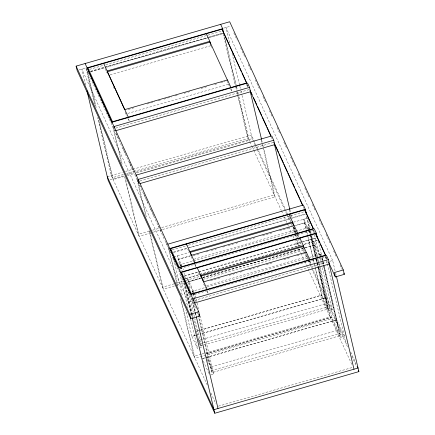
<?xml version="1.0" encoding="UTF-8"?>
<svg xmlns="http://www.w3.org/2000/svg" width="435" height="435" viewBox="0 0 435 435"><rect width="100%" height="100%" fill="white"/><g stroke="black" fill="none" stroke-linecap="round" stroke-linejoin="round"><path stroke-width="0.33" stroke-dasharray="2.17 1.63" d="M79.072 69.937L86.146 67.893M223.628 28.166L230.708 26.122M89.512 69.366L103.177 65.419M105.781 64.663L207.294 35.327M207.946 35.143L222.91 30.814M90.404 71.307L208.186 37.274M208.833 37.084L223.802 32.761M90.73 71.454L104.416 67.501M105.069 67.316L223.024 33.229M90.839 71.791L104.71 67.784L107.255 73.341M106.657 67.218L207.386 38.111M209.278 37.568L223.15 33.56M110.115 74.776L210.844 45.67M128.26 109.457L134.758 107.581M147.106 104.014L154.903 101.757M158.155 100.822L160.754 100.066M164 99.131L171.803 96.874M175.049 95.939L177.649 95.183M184.146 93.307L190.644 91.432M201.046 88.425L207.544 86.549M214.689 84.482L217.288 83.732M220.54 82.791L225.091 81.475M127.803 113.41L228.533 84.303M115.694 128.151L249.739 89.414M107.266 176.681L122.262 172.347M125.525 171.406L251.376 135.035L290.885 221.333M123.371 174.473L112.306 177.665L98.283 118.282M126.623 173.532L248.309 138.368L237.091 90.861M110.066 179.693L123.763 175.735M126.367 174.979L133.54 172.907M136.15 172.151L252.218 138.613L286.649 213.813M124.258 176.414L113.198 179.611L99.642 122.208M127.515 175.474L134.018 173.592M136.623 172.842L249.201 140.309L238.761 96.102M139.901 181.031L273.952 142.294M149.308 231.126L138.248 234.324L124.693 176.92M152.565 230.186L159.069 228.304M161.673 227.554L274.251 195.021L262.093 143.555M150.847 232.883L139.135 236.265L125.269 177.545M153.452 232.132L161.912 229.685M162.565 229.495L275.137 196.968L263.762 148.797M172.173 249.913L187.79 245.4M188.442 245.209L289.955 215.874M290.607 215.689L305.571 211.361M173.44 252.11L305.734 213.884M173.549 252.447L187.42 248.439L189.361 252.681M189.366 247.874L290.096 218.767M291.988 218.223L305.859 214.21M173.788 256.775L189.035 252.441M293.369 222.22L307.893 218.098L310.372 228.603M190.503 255.764L178.105 259.347L181.781 267.367M178.138 259.412L190.53 255.829M304.685 222.845L295.55 225.482L304.652 222.78L308.605 231.415L182.711 267.791M193.015 255.709L198.86 254.018M206.011 251.952L208.61 251.202M211.209 250.451L216.407 248.95M222.905 247.069L225.504 246.319M228.103 245.568L233.301 244.068M235.9 243.317L238.5 242.567M245.65 240.501L255.399 237.684M262.544 235.618L272.294 232.801M279.444 230.735L289.193 227.918M193.858 259.287L295.234 229.99M180.628 265.981L180.313 264.665L308.66 227.576L309.328 229.033M179.954 268.803L182.847 267.965L183.314 269.934M184.309 275.855L197.996 271.897M198.648 271.712L300.96 242.143M301.613 241.958L316.604 237.624M184.418 276.187L198.289 272.179L200.149 276.247M198.936 271.995L300.966 242.507M302.858 241.963L316.729 237.956M185.707 278.503L199.181 274.61M199.834 274.42L301.591 245.014M304.201 244.263L317.463 240.43M185.158 278.737L199.214 274.675M199.866 274.485L301.624 245.079M304.234 244.329L318.067 240.327M174.169 283.821L162.456 287.203L148.748 229.142M176.773 283.065L183.282 281.184M185.881 280.434L200.198 276.296M202.634 277.432L304.397 248.026M305.044 247.836L314.831 245.008L320.481 257.346M188.317 281.641L202.014 277.682L188.284 281.581L193.934 293.913M202.666 277.497L304.424 248.091M305.076 247.901L314.858 245.074M174.408 285.947L163.348 289.144L149.792 231.741M177.012 285.197L184.168 283.131M186.773 282.375L200.437 278.427M203.042 277.677L299.351 249.848L299.035 248.526M203.047 279.357L304.424 250.065M210.366 280.754L220.115 277.938M229.212 275.311L237.01 273.055M240.261 272.12L242.86 271.364M249.358 269.488L254.557 267.987M257.156 267.237L259.755 266.481M266.253 264.605L273.403 262.539M283.799 259.537L290.297 257.656M296.795 255.78L299.394 255.03M302.646 254.089L305.245 253.339M206.663 285.648L307.387 256.541L307.105 255.345M192.781 292.527L192.471 291.211L206.418 287.182M207.071 286.997L320.818 254.127L321.481 255.584M320.758 257.96L194.217 294.528L193.368 290.955M192.683 295.186L195 294.511L196.865 302.396M85.608 84.966L81.867 69.132L188.54 302.124L192.596 300.955L196.332 316.789M194.548 300.389L327.946 261.837M329.757 261.315L332.65 260.483L335.456 272.359M196.489 331.28L199.752 330.339M200.404 330.149L321.726 295.088L325.679 303.722L326.527 307.3M196.517 331.345L199.779 330.404M200.432 330.214L321.759 295.153M195.451 335.401L191.976 336.402L197.561 348.598L201.612 347.429L194.788 318.534M196.027 335.233L199.29 334.292M195.478 335.467L192.004 336.467L185.772 310.133M196.06 335.298L199.317 334.357M198.017 337.843L199.138 340.29L201.748 339.534M202.4 339.349L325.679 303.722M199.73 343.938L327.424 307.039L328.316 308.981L199.969 346.07L193.303 317.833M314.2 263.202L322.574 298.666L328.159 310.862L332.209 309.687L322.128 267.003M201.236 354.204L194.081 356.27L180.367 298.209M201.889 354.014L205.141 353.073M205.793 352.888L330.078 316.968L318.241 266.824M206.016 353.698L331.905 317.322L337.837 330.268L338.68 333.846M206.043 353.764L331.938 317.387M202.155 358.636L205.048 357.798M206.206 357.461L336.804 319.725L344.362 336.239L340.311 337.408L332.753 320.894M202.764 358.532L205.075 357.864M206.233 357.526L336.831 319.79L323.934 265.219M206.516 356.406L211.29 366.835L337.837 330.268M211.236 370.674L339.583 333.585L340.469 335.526L212.122 372.616L211.236 370.674L198.365 316.169M210.872 374.812L213.764 373.975L200.116 316.185M218.403 406.187L353.106 367.26M233.812 32.913L237.205 40.319M240.599 47.73L244.557 56.376M248.233 64.402L251.343 71.193M255.301 79.839L259.255 88.479M262.93 96.51L265.475 102.067M269.434 110.707L272.544 117.499M277.068 127.379L279.89 133.556M283.848 142.201L286.676 148.373M290.634 157.019L294.593 165.659M298.269 173.69L301.379 180.481M304.766 187.887L309.29 197.767M312.401 204.559L315.511 211.35M319.187 219.381L322.58 226.787M325.973 234.199L329.926 242.839M333.601 250.87L336.712 257.661M340.105 265.067L342.084 269.39M332.65 260.483L225.977 27.487L229.718 43.321M247.14 84.292L247.988 86.146M271.168 136.775L272.299 139.243M303.113 206.543L303.962 208.398M326.011 256.558L327.424 259.646M246.34 84.211L247.754 87.299L247.015 84.178M313.069 229.963L314.456 232.991L313.863 230.496M325.195 256.454L326.609 259.537L325.869 256.416M308.834 230.186L303.809 219.202L306.289 229.713M320.432 255.508L313.988 241.436L332.78 320.959M332.209 309.687L326.625 297.491L199.942 334.102L326.658 297.556L319.339 266.628M210.779 45.528L212.193 48.617M226.901 80.736L229.446 86.299M230.577 88.767L231.725 91.274M293.978 227.249L297.029 233.91M297.306 234.514L298.426 236.966M306.311 254.181L309.252 260.608M309.437 261.011L310.579 263.512M293.424 226.88L295.68 231.811M296.811 234.275L298.22 237.358M298.502 237.972L301.89 245.373M303.581 249.07L304.712 251.533M304.995 252.153L308.377 259.548M308.66 260.163L347.043 343.993M350.708 352.007L356.075 363.714M286.931 214.428L290.319 221.823M291.445 224.291L295.398 232.921M295.68 233.535L297.654 237.853M297.937 238.467L301.042 245.248M302.167 247.711L307.529 259.423M307.811 260.043L309.508 263.74M309.791 264.355L311.482 268.052M311.764 268.672L347.886 347.57M351.839 356.2L356.635 366.678M249.581 141.141L247.319 136.209L236.569 90.681M249.859 141.756L251.555 145.453M251.838 146.073L253.529 149.77M253.812 150.385L281.184 210.176M281.467 210.79L283.163 214.488M284.289 216.956L287.111 223.117M287.394 223.737L288.525 226.2M288.807 226.82L291.912 233.595M293.038 236.064L294.169 238.527M294.451 239.147L297.834 246.542M298.905 248.874L300.656 252.708M300.938 253.322L304.326 260.717M304.609 261.337L306.3 265.035M306.583 265.649L352.301 365.503M113.475 86.935L114.323 88.789M125.073 112.263L126.77 115.966M127.901 118.44L129.315 121.528L128.575 118.407M191.155 256.601L191.998 258.439M192.825 260.244L193.624 261.984M194.63 264.186L196.016 267.215L195.277 264.094M203.634 283.854L205.63 288.215M206.761 290.678L208.169 293.761L207.435 290.64M182.292 266.753L177.262 255.769L179.775 266.345M195 294.511L187.441 278.003L189.954 288.574M180.313 264.665L180.982 266.122M192.471 291.211L193.135 292.668M116.112 133.344L119.223 140.135M122.898 148.161L126.286 155.572M129.113 161.744L129.962 163.598M130.244 164.212L133.637 171.624M137.237 179.481L138.161 181.504M138.363 181.95L140.423 186.441M143.816 193.852L148.34 203.732M150.314 208.05L151.162 209.904M151.445 210.524L154.555 217.315M158.514 225.955L161.624 232.752M166.148 242.627L168.976 248.804M173.212 258.064L174.06 259.918M175.191 262.387L175.756 263.621M189.611 293.875L190.177 295.109M193.852 303.135L196.957 309.932M85.923 67.958L89.311 75.353M90.436 77.822L164.658 239.93M164.941 240.544L170.863 253.491M172.559 257.188L179.329 271.984M180.742 275.067L181.591 276.916M181.874 277.53L185.538 285.545M188.36 291.706L192.596 300.955M198.556 340.757L201.612 347.429M207.071 359.353L213.764 373.975M203.297 361.137L208.876 373.317M207.267 385.078L111.322 175.512L97.609 117.445M210.937 393.093L215.733 403.571M335.608 273.017L336.233 275.654M344.362 336.239L325.597 256.775L321.547 257.944L323.096 264.513M318.197 240.919L321.634 255.432M322.226 257.993L323.809 264.627M322.172 258.037L324.031 265.916M324.189 266.573L340.469 335.526M320.818 254.127L321.128 255.437M321.748 258.064L323.607 265.943M323.765 266.601L339.583 333.585M323.254 265.171L340.311 337.408M319.915 254.383L320.339 256.171M314.374 234.166L313.445 230.229L309.394 231.398L310.014 234.025M314.532 234.824L319.491 255.84M320.111 258.466L321.976 266.345M310.498 229.196L311.46 233.203M311.612 233.856L317.039 256.84M317.164 257.433L318.126 261.44M318.251 262.033L319.214 266.035M306.816 216.641L311.183 235.117M311.335 235.775L316.637 258.211M316.789 258.868L318.817 267.449M318.975 268.107L330.97 318.915L194.967 358.212L181.259 300.15M309.861 230.833L310.949 235.427M311.101 236.085L316.375 258.412M316.528 259.07L318.545 267.607M318.703 268.264L328.316 308.981M306.398 216.679L309.356 229.212M309.513 229.876L310.449 233.834M310.606 234.492L315.902 256.927M316.522 259.565L318.083 266.166M308.66 227.576L309.28 230.202M309.437 230.86L310.057 233.486M310.677 236.113L315.951 258.444M316.104 259.097L318.121 267.634M318.279 268.292L327.424 307.039M310.166 234.683L315.44 257.009M316.06 259.635L317.61 266.204M317.767 266.862L328.159 310.862M307.762 227.837L308.04 229.027M308.181 229.626L308.605 231.415M303.837 219.267L306.631 231.088M306.784 231.746L307.714 235.688M307.871 236.341L313.298 259.325M313.45 259.983L314.385 263.925M314.538 264.583L322.601 298.731M306.447 230.365L307.376 234.307M307.529 234.965L312.955 257.95M313.113 258.608L314.043 262.544M310.111 260.973L310.699 263.469M297.953 234.421L298.546 236.923M289.846 209.599L290.933 214.216M291.091 214.874L291.869 218.174M294.049 227.413L295.61 234.008M295.767 234.672L296.387 237.309M297.013 239.946L298.883 247.868M289.422 209.632L290.199 212.933M290.357 213.59L291.135 216.891M293.473 226.787L296.121 238.005M296.278 238.668L298.149 246.585M261.739 140.222L262.207 142.201M262.827 144.839L263.61 148.139M261.315 140.26L261.941 142.898M232.051 53.222L239.69 85.548M239.843 86.212L240.778 90.17M240.936 90.828L241.871 94.786M242.023 95.45L252.218 138.613M225.357 39.357L236.422 86.206M236.58 86.864L237.2 89.501M237.825 92.144L238.603 95.439M224.313 36.752L235.846 85.581M235.998 86.239L236.934 90.203M223.171 33.935L235.324 85.401M235.482 86.065L236.417 90.023M231.251 88.735L231.844 91.23M197.017 303.054L198.567 309.617M211.29 366.835L212.133 370.413M193.357 293.157L195.375 301.694M198.164 313.515L198.48 314.826M198.632 315.484L212.122 372.616M192.933 293.185L193.863 297.121M194.021 297.779L194.798 301.063M197.278 311.569L198.208 315.511M192.868 300.987L195.38 311.558M195.505 312.151L196.468 316.158M191.569 298.312L195.913 316.702M183.934 272.566L185.636 279.787M188.583 292.266L193.238 311.966M193.858 314.592L194.635 317.876M181.216 264.404L181.498 265.595M199.138 340.29L199.98 343.867M181.205 266.606L182.134 270.548M185.859 286.312L192.058 312.575M192.216 313.233L193.145 317.175M180.781 266.633L181.71 270.575M184.657 283.054L191.634 312.602M191.791 313.26L192.721 317.202M184.163 282.456L192.411 317.327M188.54 302.124L192.123 317.3M179.927 267.003L180.704 270.282M182.847 279.411L190.786 312.972M190.911 313.559L191.873 317.566M178.948 269.792L187.942 307.882M190.579 319.045L197.561 348.598M173.831 259.57L182.39 295.751M169.568 250.663L177.986 286.295M168.682 248.722L177.409 285.67M137.949 181.596L146.361 217.228M137.058 179.655L145.317 214.624M113.736 128.716L122.463 165.664M112.85 126.775L121.419 163.065M87.799 72.058L96.369 108.348M86.908 70.117L95.325 105.748M86.076 68.616L94.335 103.59"/><path stroke-width="0.65" d="M85.113 63.521L198.757 311.732L199.785 316.104L190.78 318.708L77.142 70.497L76.109 66.125L229.675 21.75L343.313 269.961L344.346 274.333L335.336 276.932L328.555 262.115M223.677 33.038L222.644 28.672L87.092 67.838L87.386 69.089M87.913 67.969L222.116 29.188L246.721 82.933L112.518 121.713L87.913 67.969L88.8 71.715M210.551 44.419L209.811 41.298L107.135 70.97L107.429 72.215M124.823 109.604L227.5 79.931L230.958 87.484M111.991 122.23L247.542 83.058L249.521 87.375L250.555 91.747L115.656 130.728M249.521 87.375L113.97 126.547L114.264 127.798M136.204 175.109L271.755 135.938L273.729 140.255L274.762 144.627L139.863 183.608M273.729 140.255L138.178 179.427L138.77 181.922M167.823 244.176L303.374 205.005L305.354 209.322L306.387 213.694M305.354 209.322L169.802 248.494L170.389 250.99M170.623 248.624L304.826 209.844L313.423 228.62L179.22 267.4L170.623 248.624L171.51 252.371M189.845 251.62L292.521 221.953L293.13 224.536M191.525 255.291L294.201 225.618L297.66 233.176M178.693 267.916L314.244 228.75L316.223 233.068L317.256 237.434M316.223 233.068L180.672 272.234L181.259 274.735M181.493 272.364L315.696 233.584L325.576 255.166L191.378 293.946L181.493 272.364L182.526 276.736L190.149 293.386M304 248.276L303.391 245.693L200.714 275.366L201.008 276.611M200.905 276.16L303.581 246.487L306.273 252.376M203.678 281.837L306.354 252.169L309.812 259.722M190.851 294.468L326.402 255.296L328.376 259.613L329.409 263.985L194.51 302.967M192.825 298.785L328.376 259.613M76.109 66.125L189.747 314.336L198.757 311.732M343.313 269.961L334.308 272.566L335.336 276.932M87.011 90.904L108.108 180.259L214.781 413.25L358.891 371.61L336.391 276.317M343.78 273.098L344.346 274.333M220.665 24.355L222.644 28.672M250.99 92.144L252.121 94.612M253.529 97.696L256.916 105.091M257.482 106.325L261.712 115.569M262.278 116.803L266.514 126.047M267.074 127.281L270.744 135.29M274.98 144.54L278.645 152.549M279.21 153.783L283.446 163.033M284.006 164.261L287.394 171.662M287.959 172.891L292.195 182.14M292.755 183.369L294.734 187.686M295.294 188.92L299.53 198.164M300.096 199.399L302.635 204.945M222.829 31.189L241.485 71.944M242.05 73.178L246.574 83.058M249.967 90.469L270.885 136.155M273.713 142.332L302.548 205.309M305.539 211.845L313.287 228.772M316.397 235.563L319.79 242.975M320.356 244.209L325.445 255.323M206.353 33.745L209.811 41.298M289.063 214.395L292.521 221.953M299.933 238.141L303.391 245.693M227.407 80.111L210.002 42.092L107.325 71.764L124.448 109.169M294.109 225.803L292.712 222.747L190.035 252.414L191.433 255.475M357.483 366.797L358.048 368.032L213.938 409.672L107.266 176.681M358.326 370.375L358.891 371.61M103.677 63.412L128.281 117.156M186.387 244.068L194.983 262.843M197.256 267.808L207.136 289.395M201.171 276.747L203.596 282.043M88.947 72.34L95.733 87.163M96.298 88.397L100.545 97.668M101.11 98.903L111.855 122.376M171.656 252.991L175.816 262.077M176.371 263.289L178.312 267.53M188.159 289.596L188.719 290.814M198.936 314.249L199.785 316.104M329.067 263.632L353.992 369.201M315.696 233.584L316.136 235.455M304.826 209.844L305.267 211.714M274.572 144.937L289.846 209.599M250.207 91.394L261.582 139.564M222.116 29.188L222.41 30.439M192.971 299.405L193.27 300.656M196.332 316.789L217.995 408.503M192.281 317.958L214.781 413.25M189.747 314.336L190.78 318.708"/></g></svg>
